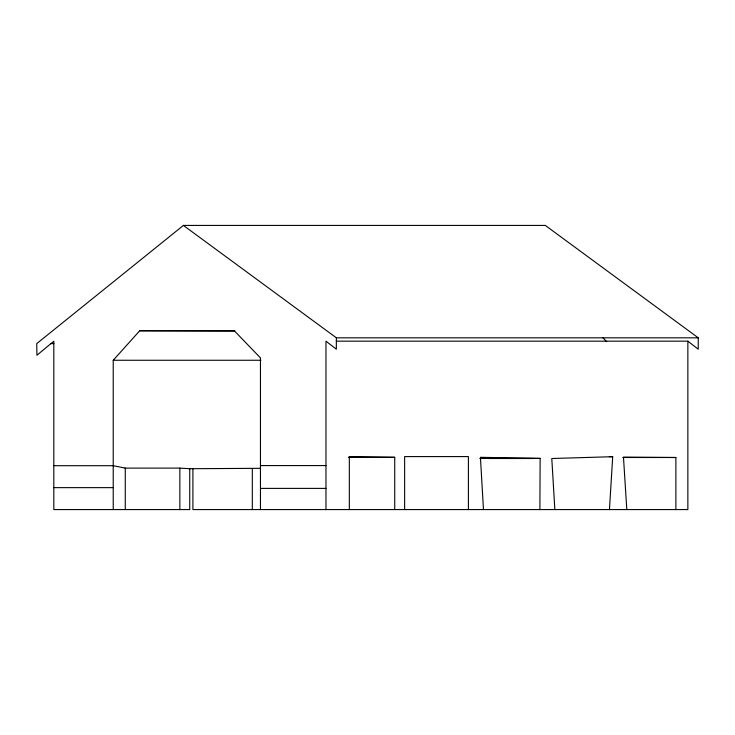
<?xml version="1.0" encoding="UTF-8"?>
<svg xmlns="http://www.w3.org/2000/svg" width="735" height="735" viewBox="0 0 735 735"><rect width="100%" height="100%" fill="white"/><g stroke="black" fill="none" stroke-linecap="round" stroke-linejoin="round"><path stroke-width="1.1" d="M125.014 468.112L179.854 468.112L189.74 468.719L189.74 509.575L53.82 509.575L53.82 341.224L36.925 355.235L36.75 343.603L183.41 225.424L336.364 337.824L336.336 349.189L325.972 341.169L325.972 509.575M183.41 225.424L545.306 225.424L698.25 337.824L698.222 349.189L687.859 341.169L336.281 341.169M539.885 509.575L540.142 458.392L480.433 457.317L483.465 509.575M609.453 509.575L612.705 456.701L609.315 456.701M113.227 509.575L113.227 360.26L139.724 330.759L234.777 330.759M189.501 468.719L260.263 468.314M612.705 456.701L551.792 458.511L554.851 509.575M336.364 337.824L698.25 337.824M50.494 343.603L53.931 343.603M113.227 360.26L260.953 360.26M348.418 457.308L394.732 457.308L394.732 509.575M622.784 457.501L675.878 457.501L675.878 509.575M480.277 458.392L540.142 458.392M488.536 458.511L533.72 458.511M53.82 465.696L113.227 465.696L125.272 468.112L125.272 509.575M260.456 465.577L325.972 465.577M53.82 487.636L113.227 487.636M260.456 488.389L325.972 488.389M139.724 330.759L234.566 331.035L260.456 357.917L260.456 509.575M675.878 457.501L623.473 457.124L626.799 509.575M479.927 458.447L485.219 458.502M394.732 457.308L349.327 456.637L349.327 509.575M602.728 337.549L606.651 341.619M687.859 341.169L687.859 509.575L192.91 509.575L192.91 468.719M468.406 509.575L468.406 456.591L404.627 456.591L404.627 509.575M252.316 468.719L252.316 509.575M179.854 468.112L179.854 509.575"/></g></svg>
